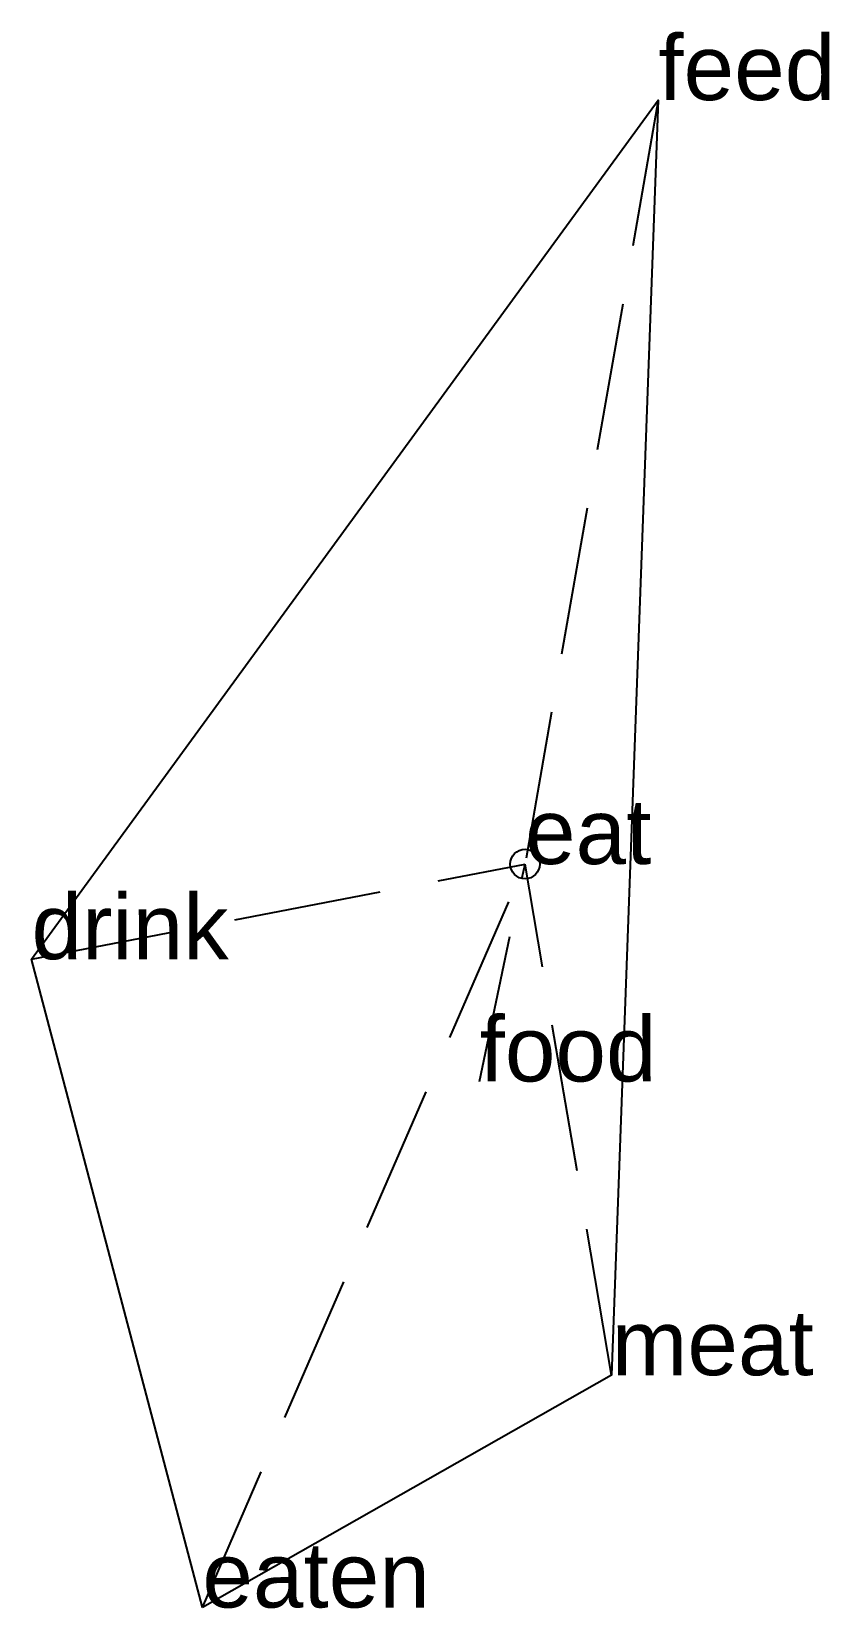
# Model space of a CAD drawing. Extents: x -0.83 to 0.51, y -1.26 to 1.41.
import ezdxf

# ---------------------------------------------------------------- set-up
doc = ezdxf.new("R2010")
doc.units = 0
doc.linetypes.add('DASHED2', pattern=[0.3, 0.25, -0.05])
doc.layers.add('TEXT', color=1, linetype='CONTINUOUS')
doc.styles.get("Standard").update_dxf_attribs({"font": 'arial.ttf'})

msp = doc.modelspace()

# ---------------------------------------------------------------- linework, layer by layer
at = {"linetype": 'DASHED2'}
for p in [(0.2253, 1.2907), (-0.8339, -0.1607), (-0.5452, -1.2561), (-0.0767, -0.3673), (0, 0), (0.1464, -0.8636)]:
    msp.add_line(p, (0, 0), dxfattribs=at)
msp.add_circle((0, 0), 0.025)
at = {"layer": 'OUTLINE', "linetype": 'CONTINUOUS'}
msp.add_polyline3d([(-0.5452, -1.2561, 0), (-0.8339, -0.1607, 0), (0.2253, 1.2907, 0), (0.1464, -0.8636, 0), (-0.5452, -1.2561, 0)], close=True, dxfattribs=at)

# ---------------------------------------------------------------- texts
at = {"layer": 'TEXT'}
for s, p in [('feed', (0.2253, 1.2907)), ('eat', (0, 0)), ('drink', (-0.8339, -0.1607)), ('food', (-0.0767, -0.3673)), ('meat', (0.1464, -0.8636)), ('eaten', (-0.5452, -1.2561))]:
    msp.add_text(s, height=0.11, dxfattribs=at).set_placement(p)

doc.saveas('drawing.dxf')
